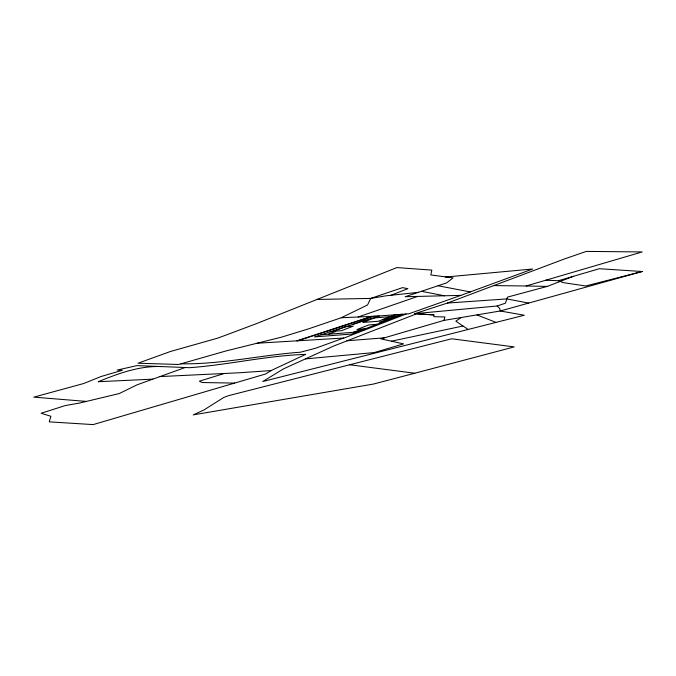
<?xml version="1.0" encoding="UTF-8"?>
<svg xmlns="http://www.w3.org/2000/svg" width="676" height="676" viewBox="0 0 676 676"><rect width="100%" height="100%" fill="white"/><g stroke="black" fill="none" stroke-linecap="round" stroke-linejoin="round"><path stroke-width="1.01" d="M443.929 320.399L444.918 316.976L433.924 316.698L433.882 314.923L416.653 313.791L333.724 346.011L283.565 368.834L262.77 381.517L524.314 315.227L500.248 310.994L443.929 320.399L380.875 338.862L403.589 343.89L374.242 352.568L305.383 358.905M573.392 276.332L547.298 286.404L507.524 297.11L505.42 303.186L497.122 306L414.768 313.672L447.428 303.059L564.68 258.866L586.337 251.404L642.2 251.937L526.105 285.99L493.488 285.585M461.125 317.551L455.835 321.159L468.029 329.398M271.11 370.575L265.795 373.938L93.17 424.596L49.272 421.858L50.869 416.272L41.118 413.256L65.192 405.592L79.574 403.04L119.246 393.567L137.169 384.779L185.173 367.516L189.702 367.693C228.589 364.837 266.623 355.644 305.67 354.368L271.11 370.575L239.836 372.738L159.967 376.583M445.315 277.059L532.646 269.006L460.812 295.378L405.203 296.722L446.625 282.881L453.081 277.87L430.823 274.955L431.846 270.113L396.863 267.569L256.728 323.534L225.116 335.397L217.317 338.245L170.327 351.528L138.031 363.223L178.599 364.482L226.35 350.852L281.495 337.163L308.383 328.925L341.245 317.754L367.558 304.96L370.668 298.42L402.541 287.63L407.865 288.669L390.965 295.285M328.528 334.214L335.735 331.417L329.854 331.865M360.316 321.894L353.261 324.21M353.396 332.305L360.612 329.516L364.229 329.237M394.623 316.343L379.498 322.199L383.123 321.92M406.048 314.01L344.076 338.008L256.956 343.231M343.695 338.034L315.54 348.25L300.305 352.255L295.302 352.585C257.125 355.99 219.463 364.406 180.948 363.815M460.812 295.378L408.811 313.808L371.977 316.495L297.761 340.788M341.245 317.754L358.119 316.993L417.616 296.451M375.264 316.258L371.606 316.376L296.865 340.839M224.373 373.482L199.412 381.188L202.006 382.515L234.673 383.106M545.802 280.21L558.418 280.717L599.308 268.727L642.149 271.507L500.248 310.994L499.657 308.307L497.122 306M414.794 373.228L514.208 346.906L451.619 338.777L228.741 395.612L223.705 397.488L203.958 409.96L193.226 414.887L373.456 384.053L414.794 373.228L349.61 364.761M642.149 271.507L585.661 285.982L563.142 282.619L558.418 280.717M391.396 341.194L462.975 326.009M418.655 292.319L385.979 295.818L370.668 298.42L316.993 299.443M346.754 340.78L384.365 337.839M398.248 316.064L372.011 318.075L314.458 336.91L351.807 334.045L402.583 314.272L394.818 314.872L378.323 321.261L362.775 322.444L379.27 316.055L371.496 316.655L359.691 321.227L367.465 320.635M383.005 319.444L390.779 318.844M376.616 324.336L368.842 324.928L357.038 329.499L364.803 328.908M320.914 334.789L357.021 332.034M447.428 303.059L506.848 298.919L528.657 303.085M152.827 379.151L98.273 381.712C118.173 373.541 138.986 365.868 160.787 366.544M358.119 316.993L371.606 316.376M526.105 285.99L547.298 286.404M185.173 367.516L136.924 365.615L117.176 370.076L122.305 370.279L101.054 376.515L83.79 383.486L33.8 397.142L86.393 401.409M414.768 313.672L433.882 314.923M438.073 285.762L470.352 291.939M421.587 291.331L444.512 295.784M476.96 314.923L495.871 322.334M345.52 326.711L333.716 331.282L341.49 330.691L353.295 326.119L345.52 326.711"/></g></svg>
